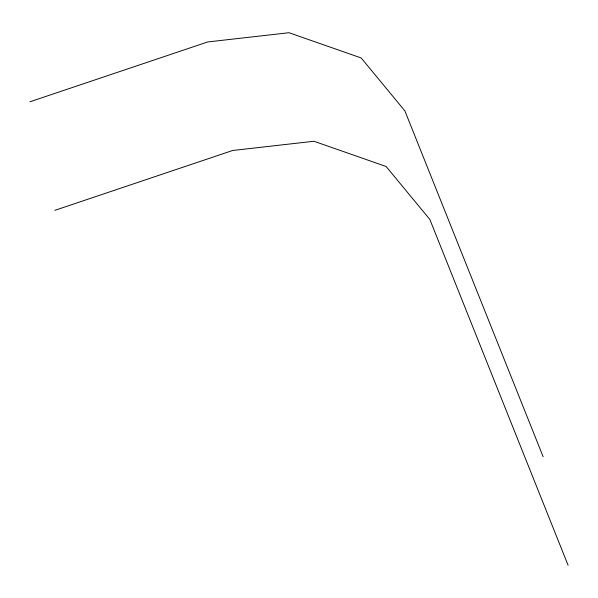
<?xml version="1.0" encoding="UTF-8"?>
<svg xmlns="http://www.w3.org/2000/svg" width="598" height="598" viewBox="0 0 598 598"><rect width="100%" height="100%" fill="white"/><g stroke="black" fill="none" stroke-linecap="round" stroke-linejoin="round"><path stroke-width="0.9" d="M29.9 101.802L207.715 41.95L288.998 32.718L361.177 57.961L404.898 110.922L543.148 456.745M54.852 210.339L232.667 150.487L313.95 141.255L386.121 166.498L429.85 219.459L568.1 565.282"/></g></svg>
